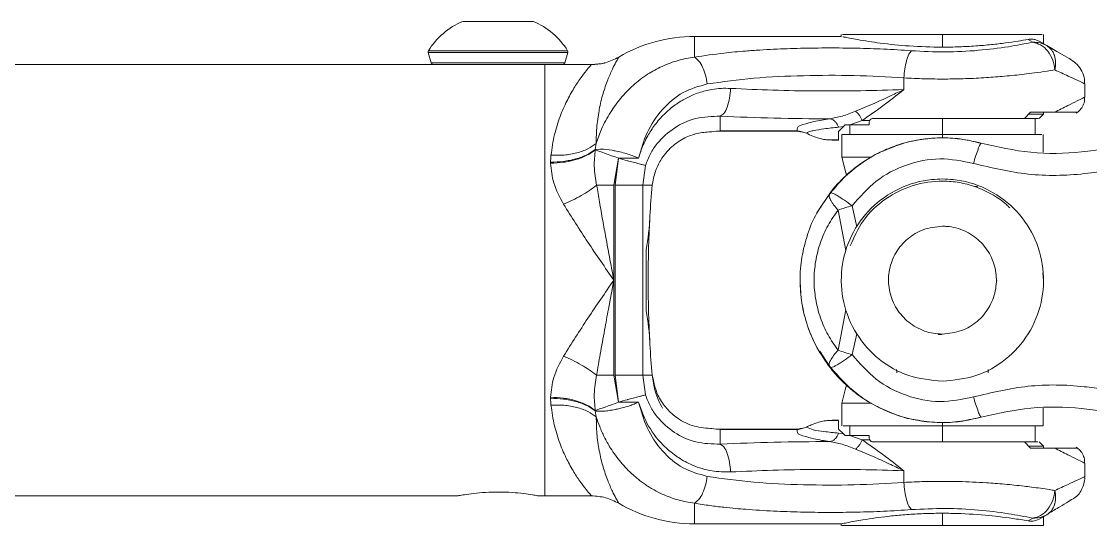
# Model space of a CAD drawing. Header units: feet. Extents: x -21 to 5170, y -254 to 1413.
# Drawn here: x 1841.068 to 1845.85, y 48.841 to 51.097 of the extents above; entities that cross this region are included whole.
import ezdxf

# ---------------------------------------------------------------- set-up
doc = ezdxf.new("R2010")
doc.units = ezdxf.units.FT
doc.header["$MEASUREMENT"] = 0
doc.layers.add('ATI CENTER SUPPORT', color=7, linetype='Continuous')

msp = doc.modelspace()

# ---------------------------------------------------------------- linework, layer by layer
at = {"layer": 'ATI CENTER SUPPORT', "color": 8, "linetype": 'Continuous', "lineweight": 15}
for p, q in [((1843.35692, 51.09696), (1843.04238, 51.09696)), ((1844.73507, 51.02925), (1844.73507, 51.0376)), ((1845.18752, 50.98175), (1845.18752, 51.0376)), ((1845.63996, 51.0376), (1845.63996, 50.99729)), ((1844.07794, 51.02942), (1844.73507, 51.02942)), ((1844.07794, 50.93717), (1844.07794, 51.02942)), ((1845.5914, 51.00374), (1845.5711, 51.01618)), ((1845.65411, 50.98842), (1845.61969, 51.0083)), ((1842.90114, 50.9109), (1842.88728, 50.95777)), ((1842.88728, 50.95777), (1843.51201, 50.95777)), ((1843.51096, 50.96559), (1842.88833, 50.96559)), ((1843.51201, 50.95777), (1843.49815, 50.9109)), ((1840.84541, 50.90399), (1843.4889, 50.90399)), ((1843.49815, 50.9109), (1842.90114, 50.9109)), ((1843.40857, 48.97429), (1843.40857, 50.90399)), ((1843.61773, 50.90399), (1843.4889, 50.90399)), ((1845.01472, 50.79169), (1845.01472, 50.84389)), ((1845.82432, 50.81774), (1845.82432, 50.758)), ((1844.19372, 50.60676), (1844.19372, 50.67271)), ((1844.77295, 50.63383), (1844.82826, 50.65352)), ((1844.82826, 50.65352), (1844.86214, 50.65352)), ((1844.87877, 50.66302), (1845.55426, 50.66302)), ((1845.18752, 50.5755), (1845.18752, 50.66305)), ((1845.58176, 50.69051), (1845.55426, 50.66302)), ((1845.58176, 50.69051), (1845.68897, 50.69051)), ((1845.6024, 50.66304), (1845.6024, 50.59087)), ((1845.63996, 50.69051), (1845.63996, 50.68234)), ((1844.14995, 50.60279), (1844.19372, 50.60676)), ((1844.19372, 50.60676), (1844.53751, 50.60676)), ((1844.54062, 50.60583), (1844.19372, 50.60583)), ((1844.56062, 50.60146), (1844.53844, 50.60583)), ((1844.57887, 50.59658), (1844.55935, 50.60272)), ((1844.723, 50.62357), (1844.7449, 50.62675)), ((1844.7449, 50.62675), (1844.72304, 50.60488)), ((1844.72304, 50.60488), (1844.72304, 50.5668)), ((1844.7449, 50.62674), (1844.75199, 50.63383)), ((1844.75199, 50.63383), (1844.85947, 50.63383)), ((1844.77263, 50.59087), (1844.77263, 50.63383)), ((1844.85947, 50.64372), (1844.85947, 50.63383)), ((1844.72304, 50.5668), (1844.67685, 50.5668)), ((1844.73741, 50.4892), (1844.73741, 50.59087)), ((1845.63762, 50.59087), (1845.63762, 50.51174)), ((1843.63907, 50.55113), (1843.63477, 50.52402)), ((1843.63477, 50.52197), (1843.63477, 50.52402)), ((1843.43473, 50.46736), (1843.43473, 50.46257)), ((1843.73878, 50.48482), (1843.7178, 50.36367)), ((1843.72307, 50.36367), (1843.739, 50.48509)), ((1843.85912, 50.45237), (1843.84756, 50.36367)), ((1843.7178, 50.36367), (1843.64081, 50.36367)), ((1843.7178, 49.5146), (1843.7178, 50.36367)), ((1843.88985, 50.36367), (1843.72307, 50.36367)), ((1843.72307, 49.5146), (1843.72307, 50.36367)), ((1843.84756, 50.36367), (1843.84756, 49.5146)), ((1844.62625, 50.23996), (1844.68606, 50.33164)), ((1844.64242, 50.26527), (1844.68492, 50.32826)), ((1844.68606, 50.33164), (1844.68145, 50.32313)), ((1844.68306, 50.3237), (1844.68457, 50.32973)), ((1845.3315, 50.35776), (1845.34382, 50.35776)), ((1844.78364, 50.27203), (1844.80393, 50.17848)), ((1844.72092, 50.25279), (1844.75534, 50.07198)), ((1843.86176, 49.80313), (1843.86176, 50.07515)), ((1845.42988, 49.93267), (1845.43122, 49.93938)), ((1845.43122, 49.93938), (1845.42988, 49.93267)), ((1845.63586, 49.97174), (1845.63965, 49.93914)), ((1845.41516, 49.85866), (1845.41686, 49.8672)), ((1844.75534, 49.8063), (1844.72092, 49.62548)), ((1844.80393, 49.69979), (1844.78364, 49.60625)), ((1845.16812, 49.696), (1845.18389, 49.6964)), ((1844.68492, 49.55001), (1844.63854, 49.62145)), ((1844.67967, 49.55809), (1844.68606, 49.54663)), ((1844.68457, 49.54855), (1844.68301, 49.55456)), ((1843.64081, 49.5146), (1843.7178, 49.5146)), ((1843.7178, 49.5146), (1843.73878, 49.39345)), ((1843.72307, 49.5146), (1843.88985, 49.5146)), ((1843.739, 49.39318), (1843.72307, 49.5146)), ((1843.84756, 49.5146), (1843.85912, 49.4259)), ((1844.98238, 49.53953), (1844.98322, 49.52483)), ((1845.39181, 49.52483), (1845.39265, 49.53947)), ((1844.79145, 49.4405), (1844.76395, 49.46363)), ((1843.43473, 49.4157), (1843.43473, 49.41091)), ((1844.73741, 49.28789), (1844.73741, 49.38957)), ((1845.63762, 49.3665), (1845.63762, 49.28789)), ((1843.63477, 49.35425), (1843.63477, 49.3563)), ((1843.63477, 49.35425), (1843.63907, 49.32714)), ((1844.67684, 49.31147), (1844.72304, 49.31147)), ((1844.72304, 49.31147), (1844.72304, 49.27339)), ((1845.36032, 49.32623), (1845.36032, 49.32623)), ((1844.19372, 49.27151), (1844.14994, 49.27549)), ((1844.15139, 49.27545), (1844.15362, 49.27539)), ((1844.19372, 49.27244), (1844.54062, 49.27244)), ((1844.19372, 49.20556), (1844.19372, 49.27151)), ((1844.53751, 49.27151), (1844.19372, 49.27151)), ((1844.53857, 49.27245), (1844.56063, 49.27682)), ((1844.55936, 49.27555), (1844.57887, 49.28169)), ((1844.72304, 49.27339), (1844.7449, 49.25152)), ((1844.77263, 49.24444), (1844.77263, 49.28789)), ((1845.18752, 49.30311), (1845.18752, 49.30445)), ((1845.18752, 49.21572), (1845.18752, 49.30252)), ((1845.6024, 49.28789), (1845.6024, 49.21572)), ((1844.7449, 49.25152), (1844.723, 49.2547)), ((1844.7449, 49.25153), (1844.75199, 49.24444)), ((1844.75199, 49.24444), (1844.85947, 49.24444)), ((1844.82826, 49.22475), (1844.77295, 49.24444)), ((1844.86214, 49.22475), (1844.82826, 49.22475)), ((1844.85947, 49.24444), (1844.85947, 49.23455)), ((1845.55426, 49.21526), (1844.87877, 49.21526)), ((1845.58176, 49.18776), (1845.55426, 49.21526)), ((1845.58176, 49.18776), (1845.79161, 49.18776)), ((1845.63996, 49.19642), (1845.63996, 49.18776)), ((1845.82432, 49.12027), (1845.82432, 49.06053)), ((1845.01472, 49.08658), (1845.01472, 49.03438)), ((1843.01874, 48.97429), (1840.84541, 48.97429)), ((1843.61773, 48.97429), (1843.37821, 48.97429)), ((1844.07794, 48.84885), (1844.07794, 48.9411)), ((1845.18752, 48.84116), (1845.18752, 48.89653)), ((1845.61969, 48.86998), (1845.65411, 48.88985)), ((1845.63996, 48.88098), (1845.63996, 48.84116)), ((1844.73507, 48.84885), (1844.07794, 48.84885)), ((1844.73507, 48.84116), (1844.73507, 48.84885)), ((1845.5711, 48.86209), (1845.5914, 48.87453))]:
    msp.add_line(p, q, dxfattribs=at)
at = {"layer": 'ATI CENTER SUPPORT', "color": 8, "linetype": 'Continuous', "lineweight": 15, "flags": 128}
for points in [[(1845.18752, 51.0376), (1845.03776, 51.0376), (1844.90489, 51.0376), (1844.80388, 51.0376), (1844.74612, 51.0376), (1844.74086, 51.0376)], [(1845.18752, 51.0376), (1845.33728, 51.0376), (1845.47015, 51.0376), (1845.57116, 51.0376), (1845.62892, 51.0376), (1845.63417, 51.0376)], [(1845.65411, 50.98842), (1845.69927, 50.96235), (1845.73325, 50.94273), (1845.75441, 50.93051), (1845.76161, 50.92636)], [(1844.87454, 50.66305), (1844.91319, 50.66305), (1845.03959, 50.66305), (1845.11128, 50.66305), (1845.18752, 50.66305)], [(1844.87454, 50.66304), (1844.89576, 50.66305), (1845.00984, 50.66305), (1845.14397, 50.66305), (1845.18752, 50.66305)], [(1845.55429, 50.66304), (1845.57476, 50.66304), (1845.61717, 50.66304), (1845.61113, 50.66304), (1845.6024, 50.66304)], [(1845.55429, 50.66304), (1845.59229, 50.66304), (1845.59709, 50.66304)], [(1845.57359, 50.68234), (1845.60028, 50.68234), (1845.63834, 50.68234), (1845.63513, 50.68234)], [(1845.63996, 50.68234), (1845.63031, 50.67269), (1845.62066, 50.66304)], [(1845.18752, 50.59087), (1845.33651, 50.59087), (1845.46871, 50.59087), (1845.56919, 50.59087), (1845.62664, 50.59087), (1845.63186, 50.59087)], [(1843.63477, 50.52402), (1843.65461, 50.52548), (1843.67236, 50.52486), (1843.69695, 50.52227), (1843.70993, 50.52028), (1843.71648, 50.51913), (1843.71975, 50.51853), (1843.72139, 50.51822), (1843.72221, 50.51806), (1843.7228, 50.51792), (1843.72295, 50.5179), (1843.72299, 50.5179), (1843.723, 50.51791)], [(1843.63477, 50.52197), (1843.64322, 50.51895), (1843.65341, 50.51532), (1843.66514, 50.51113), (1843.6782, 50.50646), (1843.69236, 50.5014), (1843.70736, 50.49604), (1843.72293, 50.49048), (1843.73878, 50.48482)], [(1844.75874, 50.40962), (1844.75311, 50.43063), (1844.73741, 50.4892)], [(1844.73741, 50.4892), (1844.754, 50.4892), (1844.80252, 50.4892), (1844.86789, 50.4892)], [(1844.73741, 49.38957), (1844.75311, 49.44813), (1844.75868, 49.46894)], [(1843.73878, 49.39345), (1843.72293, 49.38779), (1843.70736, 49.38223), (1843.69236, 49.37687), (1843.6782, 49.37181), (1843.66514, 49.36715), (1843.65341, 49.36296), (1843.64322, 49.35932), (1843.63477, 49.3563)], [(1844.86975, 49.38957), (1844.80252, 49.38957), (1844.754, 49.38957), (1844.73741, 49.38957)], [(1845.18752, 49.28789), (1845.03853, 49.28789), (1844.90632, 49.28789), (1844.80585, 49.28789), (1844.7484, 49.28789), (1844.74317, 49.28789)], [(1845.18752, 49.28789), (1845.05017, 49.28789), (1844.92831, 49.28789), (1844.83569, 49.28789), (1844.78275, 49.28789), (1844.77794, 49.28789)], [(1845.26375, 49.21572), (1845.12587, 49.21572), (1845.00638, 49.21572), (1844.88635, 49.21572), (1844.87627, 49.21572)], [(1845.6149, 49.21572), (1845.61113, 49.21572), (1845.55735, 49.21572), (1845.46185, 49.21572), (1845.33544, 49.21572), (1845.26375, 49.21572)], [(1845.62066, 49.21572), (1845.63031, 49.20607), (1845.63996, 49.19642)], [(1845.63513, 49.19642), (1845.62559, 49.19642), (1845.57309, 49.19642)], [(1845.18752, 48.84116), (1845.16706, 48.84116), (1845.08865, 48.84116), (1845.0214, 48.84116), (1844.97287, 48.84116), (1844.95762, 48.84116)]]:
    msp.add_lwpolyline(points, dxfattribs=at)
at = {"layer": 'ATI CENTER SUPPORT', "color": 8, "linetype": 'Continuous', "lineweight": 15}
for centre, radius, start, end in [((1843.1701, 50.79119), 0.33137, 112.67067, 148.24515), ((1843.22916, 50.79114), 0.33143, 31.7581, 67.32609), ((1844.07794, 50.36366), 0.66575, 90.00041, 120.50254), ((1842.89655, 50.9605), 0.00966, 148.2622, 196.42143), ((1843.50277, 50.96051), 0.00964, 343.48177, 31.76936), ((1842.91039, 50.91363), 0.00965, 196.46921, 269.99037), ((1843.4889, 50.91363), 0.00965, 270.00963, 343.53079), ((1844.19373, 50.3636), 0.24223, 90.00085, 98.8622), ((1847.11325, 50.04045), 3.23957, 174.27387, 176.71748), ((1842.80041, 50.27283), 1.07961, 349.44906, 357.51078), ((1848.94204, 49.93914), 5.07117, 176.78493, 183.21507), ((1842.80041, 49.60544), 1.0796, 2.48922, 10.55097), ((1847.11327, 49.83783), 3.23959, 183.2825, 185.72611), ((1844.19372, 49.5146), 0.24216, 261.10947, 270.05826), ((1844.07794, 49.51461), 0.66575, 239.49935, 269.99979)]:
    msp.add_arc(centre, radius, start, end, dxfattribs=at)
for points, knots in [([(1845.5711, 51.01618), (1845.55608, 51.0136), (1845.5224, 51.00781), (1845.46776, 50.99997), (1845.4045, 50.99252), (1845.33571, 50.98658), (1845.26205, 50.98268), (1845.16301, 50.98093), (1845.04451, 50.98512), (1844.91803, 50.99782), (1844.82904, 51.01148), (1844.77537, 51.02139), (1844.75386, 51.02562), (1844.74414, 51.02762), (1844.74251, 51.02795)], [0, 0, 0, 0, 0.0548526, 0.1229589, 0.1985978, 0.2840214, 0.3713732, 0.4639678, 0.640411, 0.7976458, 0.9211179, 0.9642748, 0.994017, 1, 1, 1, 1]), ([(1845.04875, 50.96564), (1845.09895, 50.96306), (1845.19898, 50.95794), (1845.34426, 50.96549), (1845.47514, 50.98091), (1845.55543, 50.99668), (1845.5914, 51.00374)], [0, 0, 0, 0, 0.2761354, 0.550339, 0.7985225, 1, 1, 1, 1]), ([(1845.61969, 51.0083), (1845.61495, 51.01061), (1845.60546, 51.01524), (1845.58871, 51.01813), (1845.57728, 51.01687), (1845.5711, 51.01618)], [0, 0, 0, 0, 0.3148621, 0.6291657, 1, 1, 1, 1]), ([(1845.69046, 50.8798), (1845.68815, 50.89454), (1845.68343, 50.92464), (1845.66088, 50.96393), (1845.62945, 50.99397), (1845.6034, 51.00066), (1845.5914, 51.00374)], [0, 0, 0, 0, 0.2608888, 0.5326728, 0.7847192, 1, 1, 1, 1]), ([(1845.5914, 51.00374), (1845.60243, 51.00342), (1845.62443, 51.00276), (1845.64424, 50.99319), (1845.65411, 50.98842)], [0, 0, 0, 0, 0.5016564, 1, 1, 1, 1]), ([(1845.65411, 50.98842), (1845.66138, 50.98309), (1845.67259, 50.97486), (1845.68134, 50.96094), (1845.68508, 50.95319), (1845.68674, 50.94908), (1845.68752, 50.94697), (1845.68789, 50.94591), (1845.68808, 50.94537), (1845.68817, 50.9451), (1845.68821, 50.94496), (1845.68825, 50.94489), (1845.68825, 50.94485), (1845.68825, 50.94484), (1845.68826, 50.94483)], [0, 0, 0, 0, 0.473633, 0.7299921, 0.8633344, 0.9312727, 0.965544, 0.9827479, 0.9913728, 0.9956813, 0.9978509, 0.9993163, 0.9997451, 1, 1, 1, 1]), ([(1843.74013, 50.93735), (1843.72053, 50.92756), (1843.68193, 50.90829), (1843.63891, 50.9054), (1843.61773, 50.90399)], [0, 0, 0, 0, 0.50786415, 1, 1, 1, 1]), ([(1843.63907, 50.55113), (1843.63909, 50.56089), (1843.63913, 50.58034), (1843.64076, 50.61326), (1843.64409, 50.64951), (1843.64857, 50.68041), (1843.65599, 50.72193), (1843.66787, 50.77141), (1843.68824, 50.83189), (1843.70848, 50.87859), (1843.72464, 50.91035), (1843.73462, 50.92801), (1843.73905, 50.93552), (1843.74013, 50.93735)], [0, 0, 0, 0, 0.0724689, 0.1443743, 0.2446658, 0.3426391, 0.3761157, 0.5577768, 0.7198114, 0.8493606, 0.9353, 0.9842305, 1, 1, 1, 1]), ([(1843.63907, 50.55113), (1843.6466, 50.57266), (1843.66346, 50.62088), (1843.70012, 50.68921), (1843.74743, 50.75486), (1843.80305, 50.81249), (1843.86547, 50.86037), (1843.93373, 50.8977), (1844.00413, 50.92435), (1844.05367, 50.93296), (1844.07794, 50.93717)], [0, 0, 0, 0, 0.11077333, 0.24811088, 0.3752172, 0.50318201, 0.63615884, 0.75597721, 0.88046911, 1, 1, 1, 1]), ([(1844.07794, 50.93717), (1844.12181, 50.9436), (1844.19793, 50.95474), (1844.29563, 50.96351), (1844.36994, 50.9688), (1844.43208, 50.97223), (1844.49297, 50.97478), (1844.57525, 50.97724), (1844.6788, 50.97854), (1844.80268, 50.97731), (1844.92586, 50.97359), (1845.00735, 50.96831), (1845.04875, 50.96564)], [0, 0, 0, 0, 0.1366654, 0.2371398, 0.3023047, 0.3663392, 0.4290226, 0.4901704, 0.6201185, 0.7482612, 0.8720844, 1, 1, 1, 1]), ([(1844.13536, 50.81707), (1844.13324, 50.8301), (1844.12901, 50.85606), (1844.11591, 50.89108), (1844.10008, 50.92024), (1844.08454, 50.93212), (1844.07794, 50.93717)], [0, 0, 0, 0, 0.288569, 0.5749032, 0.8192573, 1, 1, 1, 1]), ([(1845.04875, 50.96564), (1845.04475, 50.96057), (1845.03439, 50.94749), (1845.02595, 50.91875), (1845.01815, 50.88336), (1845.01588, 50.85723), (1845.01472, 50.84389)], [0, 0, 0, 0, 0.14995061, 0.38765995, 0.68758676, 1, 1, 1, 1]), ([(1845.68826, 50.94483), (1845.69073, 50.93449), (1845.69588, 50.91299), (1845.69231, 50.89114), (1845.69046, 50.8798)], [0, 0, 0, 0, 0.4806405, 1, 1, 1, 1]), ([(1843.43651, 50.49795), (1843.44096, 50.52892), (1843.44942, 50.58789), (1843.47509, 50.66891), (1843.50499, 50.73817), (1843.53665, 50.79541), (1843.56653, 50.84048), (1843.59135, 50.87306), (1843.60787, 50.89283), (1843.61572, 50.90171), (1843.61773, 50.90399)], [0, 0, 0, 0, 0.2074684, 0.3950883, 0.5623922, 0.707923, 0.8289197, 0.9212576, 0.9798376, 1, 1, 1, 1]), ([(1843.61773, 50.90399), (1843.63692, 50.90414), (1843.65731, 50.9043), (1843.67603, 50.91141), (1843.67714, 50.91183)], [0, 0, 0, 0, 0.9409931, 1, 1, 1, 1]), ([(1845.76161, 50.92636), (1845.77151, 50.9195), (1845.79175, 50.90548), (1845.81252, 50.87428), (1845.82372, 50.84381), (1845.82323, 50.8245), (1845.82306, 50.81772)], [0, 0, 0, 0, 0.2737733, 0.5595905, 0.8452585, 1, 1, 1, 1]), ([(1844.13536, 50.81707), (1844.20471, 50.82666), (1844.34747, 50.84641), (1844.56707, 50.85539), (1844.79099, 50.85698), (1844.94056, 50.84823), (1845.01472, 50.84389)], [0, 0, 0, 0, 0.2381697, 0.490197, 0.7472647, 1, 1, 1, 1]), ([(1845.01472, 50.84389), (1845.04569, 50.84243), (1845.10734, 50.83951), (1845.1996, 50.83862), (1845.29173, 50.84036), (1845.38038, 50.84465), (1845.46754, 50.85143), (1845.53907, 50.8588), (1845.60225, 50.86673), (1845.64815, 50.87313), (1845.67873, 50.87795), (1845.69046, 50.8798)], [0, 0, 0, 0, 0.13719478, 0.27307423, 0.40816155, 0.54487534, 0.66570313, 0.79497472, 0.86301793, 0.94745479, 1, 1, 1, 1]), ([(1845.82432, 50.81774), (1845.82155, 50.81902), (1845.81034, 50.8242), (1845.7854, 50.83579), (1845.74355, 50.85518), (1845.71013, 50.87068), (1845.69046, 50.8798)], [0, 0, 0, 0, 0.06212747, 0.25101486, 0.55919408, 1, 1, 1, 1]), ([(1843.82803, 50.48451), (1843.83911, 50.52346), (1843.86149, 50.60222), (1843.92986, 50.70474), (1844.02233, 50.78521), (1844.09839, 50.80665), (1844.13536, 50.81707)], [0, 0, 0, 0, 0.25232951, 0.51018012, 0.76194868, 1, 1, 1, 1]), ([(1843.82803, 50.48451), (1843.83111, 50.49461), (1843.83725, 50.51478), (1843.84972, 50.54611), (1843.86826, 50.58451), (1843.89682, 50.62998), (1843.93392, 50.67396), (1843.97646, 50.71262), (1844.02025, 50.74297), (1844.06246, 50.76449), (1844.09769, 50.77795), (1844.12705, 50.78658), (1844.16044, 50.79355), (1844.19832, 50.79817), (1844.22631, 50.79753), (1844.24023, 50.79721)], [0, 0, 0, 0, 0.0566662, 0.1131825, 0.1808773, 0.285419, 0.4006003, 0.4886264, 0.5934316, 0.6856897, 0.7422921, 0.7957348, 0.849838, 0.9253121, 1, 1, 1, 1]), ([(1844.19372, 50.67271), (1844.1995, 50.67652), (1844.21441, 50.68636), (1844.22673, 50.71687), (1844.23698, 50.75429), (1844.23913, 50.7827), (1844.24023, 50.79721)], [0, 0, 0, 0, 0.1481931, 0.3824167, 0.6847078, 1, 1, 1, 1]), ([(1844.24023, 50.79721), (1844.30302, 50.79428), (1844.4309, 50.78832), (1844.62462, 50.78518), (1844.82003, 50.78559), (1844.95022, 50.78967), (1845.01472, 50.79169)], [0, 0, 0, 0, 0.2433918, 0.4956748, 0.7501325, 1, 1, 1, 1]), ([(1844.79869, 50.69542), (1844.82753, 50.70712), (1844.88149, 50.72901), (1844.95297, 50.76237), (1844.99609, 50.78284), (1845.01472, 50.79169)], [0, 0, 0, 0, 0.3946709, 0.7383919, 1, 1, 1, 1]), ([(1845.01472, 50.79169), (1844.98363, 50.76691), (1844.9231, 50.71866), (1844.85929, 50.67484), (1844.82826, 50.65352)], [0, 0, 0, 0, 0.5135961, 1, 1, 1, 1]), ([(1845.68897, 50.69051), (1845.70891, 50.70046), (1845.74274, 50.71733), (1845.78507, 50.73842), (1845.81024, 50.75098), (1845.82152, 50.75661), (1845.82432, 50.758)], [0, 0, 0, 0, 0.4419105, 0.7499038, 0.9380745, 1, 1, 1, 1]), ([(1845.82351, 50.75801), (1845.82364, 50.75367), (1845.82401, 50.7411), (1845.81711, 50.72113), (1845.80428, 50.70029), (1845.79162, 50.69043), (1845.78543, 50.6856)], [0, 0, 0, 0, 0.1518164, 0.4400387, 0.7263626, 1, 1, 1, 1]), ([(1844.19372, 50.67271), (1844.15692, 50.67173), (1844.0849, 50.6698), (1843.9859, 50.62435), (1843.91971, 50.56482), (1843.87912, 50.50484), (1843.86589, 50.47012), (1843.85912, 50.45238)], [0, 0, 0, 0, 0.254677, 0.4984567, 0.7414499, 0.8678516, 1, 1, 1, 1]), ([(1844.68303, 50.66106), (1844.60045, 50.66154), (1844.43728, 50.6625), (1844.27425, 50.66934), (1844.19372, 50.67271)], [0, 0, 0, 0, 0.5060796, 1, 1, 1, 1]), ([(1844.53751, 50.60676), (1844.53722, 50.6118), (1844.53632, 50.62723), (1844.5735, 50.6378), (1844.61786, 50.65152), (1844.65906, 50.65755), (1844.68303, 50.66106)], [0, 0, 0, 0, 0.0848811, 0.2597829, 0.5692969, 1, 1, 1, 1]), ([(1844.68303, 50.66106), (1844.70161, 50.66456), (1844.74132, 50.67203), (1844.77876, 50.6873), (1844.79869, 50.69542)], [0, 0, 0, 0, 0.467743, 1, 1, 1, 1]), ([(1844.723, 50.62357), (1844.72102, 50.62839), (1844.71709, 50.63796), (1844.70748, 50.64969), (1844.69597, 50.65827), (1844.68717, 50.66017), (1844.68303, 50.66106)], [0, 0, 0, 0, 0.2704629, 0.5360301, 0.7812601, 1, 1, 1, 1]), ([(1844.79869, 50.69542), (1844.8016, 50.69282), (1844.80776, 50.68731), (1844.81571, 50.67719), (1844.82289, 50.66588), (1844.82649, 50.65761), (1844.82827, 50.65352)], [0, 0, 0, 0, 0.22578273, 0.47813732, 0.74214957, 1, 1, 1, 1]), ([(1844.86214, 50.65352), (1844.86122, 50.6516), (1844.85972, 50.64848), (1844.85954, 50.64504), (1844.85947, 50.64372)], [0, 0, 0, 0, 0.6147224, 1, 1, 1, 1]), ([(1844.87877, 50.66302), (1844.87593, 50.66265), (1844.87055, 50.66195), (1844.865, 50.65774), (1844.86286, 50.65458), (1844.86214, 50.65352)], [0, 0, 0, 0, 0.42434759, 0.80696813, 1, 1, 1, 1]), ([(1845.79161, 50.69051), (1845.7918, 50.69051), (1845.79529, 50.69051), (1845.76686, 50.69051), (1845.74878, 50.69051), (1845.71315, 50.69051), (1845.68897, 50.69051)], [0, 0, 0, 0, 0.0053254, 0.0951155, 0.3859618, 1, 1, 1, 1]), ([(1844.14995, 50.60279), (1844.12995, 50.6012), (1844.09037, 50.59806), (1844.03068, 50.57595), (1843.97284, 50.53713), (1843.929, 50.48382), (1843.90009, 50.42398), (1843.89339, 50.38455), (1843.88985, 50.36367)], [0, 0, 0, 0, 0.1552996, 0.3072913, 0.4889365, 0.6906041, 0.8362047, 1, 1, 1, 1]), ([(1844.14995, 50.60279), (1844.15095, 50.60282), (1844.15235, 50.60286), (1844.15709, 50.60297), (1844.15638, 50.60296), (1844.15633, 50.60296)], [0, 0, 0, 0, 0.7046958, 0.9782773, 1, 1, 1, 1]), ([(1844.53751, 50.60676), (1844.54118, 50.6066), (1844.54856, 50.60627), (1844.55578, 50.60416), (1844.55929, 50.60275), (1844.55935, 50.60272)], [0, 0, 0, 0, 0.49176098, 0.9914726, 1, 1, 1, 1]), ([(1844.55935, 50.60272), (1844.55777, 50.60286), (1844.55599, 50.60301), (1844.55705, 50.60292), (1844.55717, 50.60291)], [0, 0, 0, 0, 0.883823, 1, 1, 1, 1]), ([(1844.57886, 50.59659), (1844.58231, 50.59864), (1844.59173, 50.60424), (1844.61858, 50.61007), (1844.66291, 50.61775), (1844.70105, 50.62144), (1844.723, 50.62357)], [0, 0, 0, 0, 0.0811968, 0.2218335, 0.5520513, 1, 1, 1, 1]), ([(1845.36032, 50.55205), (1845.43413, 50.53547), (1845.58189, 50.50229), (1845.80991, 50.50681), (1846.01062, 50.54384), (1846.12836, 50.59155), (1846.1758, 50.6122)], [0, 0, 0, 0, 0.2503621, 0.50115165, 0.7514407, 0.9228652, 0.9228652, 0.9228652, 0.9228652]), ([(1844.57886, 50.59659), (1844.58111, 50.59546), (1844.59304, 50.58947), (1844.61367, 50.5807), (1844.63907, 50.57274), (1844.65966, 50.56823), (1844.67161, 50.56724), (1844.67685, 50.5668)], [0, 0, 0, 0, 0.0732002, 0.3883605, 0.6511741, 0.8472414, 1, 1, 1, 1]), ([(1844.67685, 50.5668), (1844.68857, 50.56627), (1844.70397, 50.56557), (1844.71937, 50.56488), (1844.72304, 50.56472)], [0, 0, 0, 0, 0.7616712, 1, 1, 1, 1]), ([(1844.68458, 50.32974), (1844.69143, 50.33828), (1844.71133, 50.3631), (1844.74184, 50.39487), (1844.77426, 50.42403), (1844.79901, 50.44398), (1844.83326, 50.46907), (1844.87825, 50.4971), (1844.93505, 50.5248), (1845.00256, 50.55012), (1845.08223, 50.56955), (1845.1753, 50.5779), (1845.26872, 50.57367), (1845.32953, 50.55932), (1845.36032, 50.55205)], [0, 0, 0, 0, 0.0435317, 0.1265007, 0.1747847, 0.2169077, 0.2528554, 0.3436113, 0.4272666, 0.5037638, 0.630066, 0.7519837, 0.8744176, 1, 1, 1, 1]), ([(1844.74317, 50.59087), (1844.7422, 50.59087), (1844.72615, 50.59087), (1844.82407, 50.59087), (1844.87002, 50.59087), (1845.00679, 50.59087), (1845.10715, 50.59087), (1845.17169, 50.59087), (1845.18752, 50.59087)], [0, 0, 0, 0, 0.0060706, 0.1004711, 0.2962489, 0.5713869, 0.8948778, 1, 1, 1, 1]), ([(1844.93263, 50.52107), (1844.95748, 50.53136), (1845.01112, 50.55359), (1845.09804, 50.57139), (1845.18848, 50.57765), (1845.27626, 50.57184), (1845.33205, 50.55836), (1845.35943, 50.55174)], [0, 0, 0, 0, 0.1845698, 0.3984263, 0.6060072, 0.8066891, 1, 1, 1, 1]), ([(1843.43473, 50.46736), (1843.45397, 50.46791), (1843.4922, 50.46901), (1843.54677, 50.48036), (1843.59565, 50.49731), (1843.62242, 50.51559), (1843.63477, 50.52402)], [0, 0, 0, 0, 0.27253167, 0.54165932, 0.78856702, 1, 1, 1, 1]), ([(1843.63477, 50.52197), (1843.62242, 50.51342), (1843.59566, 50.49487), (1843.54681, 50.47728), (1843.49225, 50.46514), (1843.45398, 50.46343), (1843.43473, 50.46257)], [0, 0, 0, 0, 0.2117831, 0.4589788, 0.7280398, 1, 1, 1, 1]), ([(1843.43651, 50.49795), (1843.45611, 50.49765), (1843.49495, 50.49706), (1843.55055, 50.50702), (1843.60018, 50.52352), (1843.62681, 50.54242), (1843.63907, 50.55113)], [0, 0, 0, 0, 0.2743567, 0.5439125, 0.7898923, 1, 1, 1, 1]), ([(1843.64081, 50.36367), (1843.63578, 50.39203), (1843.62647, 50.44458), (1843.63215, 50.49758), (1843.63477, 50.52197)], [0, 0, 0, 0, 0.5398022, 1, 1, 1, 1]), ([(1843.723, 50.51791), (1843.73268, 50.51586), (1843.75192, 50.51178), (1843.77962, 50.50382), (1843.80517, 50.49519), (1843.82083, 50.48812), (1843.82815, 50.48482)], [0, 0, 0, 0, 0.2685213, 0.5338889, 0.7820089, 1, 1, 1, 1]), ([(1844.68487, 50.32712), (1844.70711, 50.35367), (1844.751, 50.40607), (1844.83124, 50.46778), (1844.89232, 50.50617), (1844.92785, 50.5193), (1844.93263, 50.52107)], [0, 0, 0, 0, 0.3257361, 0.6427685, 0.951879, 1, 1, 1, 1]), ([(1845.36032, 50.55205), (1845.35875, 50.55016), (1845.35269, 50.54284), (1845.34682, 50.52312), (1845.33638, 50.49528), (1845.3298, 50.47327), (1845.32628, 50.4615)], [0, 0, 0, 0, 0.0754775, 0.291784, 0.6214403, 1, 1, 1, 1]), ([(1843.43651, 50.49795), (1843.43605, 50.49288), (1843.43512, 50.4827), (1843.43486, 50.47249), (1843.43473, 50.46736)], [0, 0, 0, 0, 0.4985896, 1, 1, 1, 1]), ([(1843.49276, 50.27876), (1843.47587, 50.30996), (1843.44464, 50.36761), (1843.43785, 50.43269), (1843.43473, 50.46257)], [0, 0, 0, 0, 0.5409691, 1, 1, 1, 1]), ([(1843.82803, 50.48451), (1843.81444, 50.48465), (1843.78466, 50.48495), (1843.75488, 50.48482), (1843.73869, 50.48475)], [0, 0, 0, 0, 0.4564928, 1, 1, 1, 1]), ([(1843.73869, 50.48475), (1843.75195, 50.48098), (1843.76567, 50.47708), (1843.78301, 50.47255), (1843.79594, 50.46912), (1843.81092, 50.46516), (1843.82633, 50.46107), (1843.83721, 50.45819), (1843.84863, 50.45516), (1843.85608, 50.45319), (1843.85912, 50.45238)], [0, 0, 0, 0, 0.3315718, 0.3430207, 0.4312031, 0.6534231, 0.7156293, 0.8146898, 0.9242315, 1, 1, 1, 1]), ([(1845.32628, 50.4615), (1845.27618, 50.47167), (1845.17598, 50.492), (1845.02356, 50.46078), (1844.88511, 50.38906), (1844.81757, 50.31116), (1844.78364, 50.27203)], [0, 0, 0, 0, 0.24880877, 0.49767902, 0.7476196, 1, 1, 1, 1]), ([(1845.32628, 50.4615), (1845.4074, 50.44215), (1845.57023, 50.40328), (1845.82293, 50.40841), (1846.02146, 50.44755), (1846.13029, 50.48979), (1846.16084, 50.50271)], [0, 0, 0, 0, 0.24906846, 0.5000012, 0.75105794, 0.85050416, 0.85050416, 0.85050416, 0.85050416]), ([(1843.49276, 50.27876), (1843.50618, 50.28473), (1843.5332, 50.29672), (1843.57187, 50.31755), (1843.60811, 50.33953), (1843.63023, 50.35586), (1843.64081, 50.36367)], [0, 0, 0, 0, 0.25752022, 0.51818985, 0.76949198, 1, 1, 1, 1]), ([(1843.7178, 49.93914), (1843.71111, 49.97455), (1843.69917, 50.03776), (1843.68256, 50.12699), (1843.66769, 50.20842), (1843.65375, 50.28668), (1843.64495, 50.33901), (1843.64081, 50.36367)], [0, 0, 0, 0, 0.2505758, 0.4473057, 0.6310284, 0.8261528, 1, 1, 1, 1]), ([(1845.18752, 49.48694), (1845.13665, 49.49194), (1845.0349, 49.50195), (1844.89948, 49.57994), (1844.79653, 49.69478), (1844.73766, 49.83818), (1844.72951, 49.99275), (1844.77299, 50.14133), (1844.86323, 50.26725), (1844.98992, 50.35574), (1845.10513, 50.38915), (1845.17165, 50.39131), (1845.18752, 50.39183)], [0, 0, 0, 0, 0.1073684, 0.2147376, 0.3221066, 0.4294672, 0.5368484, 0.6442295, 0.7515874, 0.8589584, 0.9663414, 1, 1, 1, 1]), ([(1844.77529, 50.0931), (1844.79208, 50.13148), (1844.82798, 50.21357), (1844.92932, 50.30737), (1845.05415, 50.36906), (1845.16932, 50.38592), (1845.26324, 50.37764), (1845.33695, 50.35873), (1845.40831, 50.3252), (1845.4599, 50.29203), (1845.48347, 50.26748), (1845.48834, 50.2624)], [0, 0, 0, 0, 0.1438634, 0.3076427, 0.4649418, 0.6205834, 0.7031695, 0.7904066, 0.8822979, 0.9756615, 1, 1, 1, 1]), ([(1845.18752, 49.48694), (1845.23839, 49.49194), (1845.34014, 49.50195), (1845.47556, 49.57993), (1845.5785, 49.69478), (1845.63737, 49.83818), (1845.64552, 49.99275), (1845.60205, 50.14133), (1845.5118, 50.26725), (1845.38512, 50.35574), (1845.26991, 50.38915), (1845.20339, 50.39131), (1845.18752, 50.39183)], [0, 0, 0, 0, 0.1073688, 0.2147385, 0.3221057, 0.4294667, 0.5368483, 0.6442289, 0.7515891, 0.8589578, 0.9663413, 1, 1, 1, 1]), ([(1844.68678, 50.29886), (1844.68375, 50.30488), (1844.67962, 50.3131), (1844.68233, 50.32146), (1844.68306, 50.3237)], [0, 0, 0, 0, 0.7324886, 1, 1, 1, 1]), ([(1844.68457, 50.32973), (1844.68778, 50.32969), (1844.6995, 50.32955), (1844.72045, 50.31485), (1844.75047, 50.29698), (1844.77218, 50.28065), (1844.78364, 50.27203)], [0, 0, 0, 0, 0.0819293, 0.2999731, 0.630612, 1, 1, 1, 1]), ([(1843.7178, 49.93914), (1843.67859, 49.99567), (1843.60118, 50.10729), (1843.52859, 50.2221), (1843.49276, 50.27876)], [0, 0, 0, 0, 0.5064535, 1, 1, 1, 1]), ([(1844.68458, 49.54854), (1844.66377, 49.57823), (1844.62303, 49.63638), (1844.58171, 49.73444), (1844.55628, 49.83551), (1844.54799, 49.93912), (1844.55615, 50.04285), (1844.5822, 50.14355), (1844.61209, 50.21986), (1844.63797, 50.25822), (1844.64445, 50.26783)], [0, 0, 0, 0, 0.1415901, 0.2772727, 0.4138187, 0.5481389, 0.6824616, 0.8190054, 0.9546888, 1, 1, 1, 1]), ([(1844.72092, 50.2528), (1844.71393, 50.26044), (1844.70377, 50.27154), (1844.69402, 50.28571), (1844.69004, 50.29249), (1844.68832, 50.29573), (1844.68752, 50.29731), (1844.68714, 50.29809), (1844.68696, 50.29847), (1844.68687, 50.29867), (1844.68682, 50.29877), (1844.6868, 50.29882), (1844.68678, 50.29885), (1844.68678, 50.29885), (1844.68678, 50.29886)], [0, 0, 0, 0, 0.5389955, 0.7830851, 0.8953075, 0.9486453, 0.9745811, 0.9873543, 0.9937005, 0.9968511, 0.9984084, 0.9994807, 0.9998141, 1, 1, 1, 1]), ([(1844.78364, 50.27203), (1844.77275, 50.26906), (1844.75164, 50.26332), (1844.73094, 50.25623), (1844.72092, 50.25279)], [0, 0, 0, 0, 0.5157768, 1, 1, 1, 1]), ([(1844.72092, 49.62548), (1844.70506, 49.648), (1844.67305, 49.69345), (1844.63958, 49.77094), (1844.61819, 49.85346), (1844.61104, 49.93914), (1844.61819, 50.02481), (1844.63958, 50.10734), (1844.67305, 50.18483), (1844.70506, 50.23028), (1844.72092, 50.2528)], [0, 0, 0, 0, 0.1222365, 0.2466797, 0.3728596, 0.4999998, 0.6271399, 0.7533199, 0.8777633, 1, 1, 1, 1]), ([(1845.18752, 49.69817), (1845.18069, 49.69835), (1845.14687, 49.69925), (1845.08672, 49.7153), (1845.01824, 49.76107), (1844.97707, 49.8162), (1844.95134, 49.87866), (1844.94178, 49.94677), (1844.95809, 50.02762), (1845.00019, 50.09869), (1845.05293, 50.1425), (1845.11569, 50.17331), (1845.15833, 50.17763), (1845.18752, 50.1806)], [0, 0, 0, 0, 0.0271456, 0.1344911, 0.241834, 0.3491768, 0.402271, 0.5096112, 0.6169522, 0.7242928, 0.8316322, 0.8847232, 1, 1, 1, 1]), ([(1845.18752, 50.1806), (1845.19435, 50.18042), (1845.22816, 50.17952), (1845.28832, 50.16348), (1845.35681, 50.11767), (1845.40628, 50.05152), (1845.43108, 49.97284), (1845.42881, 49.90411), (1845.40986, 49.83927), (1845.37484, 49.78004), (1845.3221, 49.73628), (1845.25934, 49.70546), (1845.21671, 49.70114), (1845.18752, 49.69817)], [0, 0, 0, 0, 0.0271458, 0.1344862, 0.2418348, 0.3491783, 0.4565215, 0.563864, 0.6169568, 0.7242968, 0.8316369, 0.8847284, 1, 1, 1, 1]), ([(1843.49276, 49.59951), (1843.52859, 49.65617), (1843.60118, 49.77098), (1843.67859, 49.8826), (1843.7178, 49.93914)], [0, 0, 0, 0, 0.4935462, 1, 1, 1, 1]), ([(1843.64081, 49.5146), (1843.6461, 49.5459), (1843.65746, 49.61322), (1843.67525, 49.7116), (1843.69564, 49.82181), (1843.70966, 49.89605), (1843.7178, 49.93914)], [0, 0, 0, 0, 0.22071323, 0.47466309, 0.69513953, 1, 1, 1, 1]), ([(1844.55072, 49.93914), (1844.55233, 49.90463), (1844.55557, 49.83509), (1844.58217, 49.73358), (1844.62367, 49.63497), (1844.66496, 49.57652), (1844.68606, 49.54663)], [0, 0, 0, 0, 0.2447303, 0.4931656, 0.7408915, 1, 1, 1, 1]), ([(1843.43473, 49.4157), (1843.43785, 49.44557), (1843.44464, 49.51065), (1843.47586, 49.56831), (1843.49276, 49.59951)], [0, 0, 0, 0, 0.4588699, 1, 1, 1, 1]), ([(1843.49276, 49.59951), (1843.5064, 49.59342), (1843.53369, 49.58124), (1843.58414, 49.55449), (1843.61859, 49.53024), (1843.64081, 49.5146)], [0, 0, 0, 0, 0.2619917, 0.5240982, 1, 1, 1, 1]), ([(1844.68301, 49.55456), (1844.68231, 49.55668), (1844.67956, 49.56501), (1844.68777, 49.58204), (1844.70064, 49.60346), (1844.71375, 49.61769), (1844.72092, 49.62548)], [0, 0, 0, 0, 0.0791186, 0.3101422, 0.6221462, 1, 1, 1, 1]), ([(1844.78364, 49.60625), (1844.77217, 49.59775), (1844.75525, 49.58521), (1844.73512, 49.57182), (1844.7255, 49.56575), (1844.72096, 49.56301), (1844.71878, 49.56171), (1844.71771, 49.56108), (1844.71719, 49.56077), (1844.71693, 49.56062), (1844.71679, 49.56054), (1844.71672, 49.5605), (1844.71668, 49.56048), (1844.71667, 49.56047), (1844.71667, 49.56047)], [0, 0, 0, 0, 0.5276274, 0.7781231, 0.8934891, 0.9479657, 0.9742664, 0.9872099, 0.9936116, 0.9968312, 0.9983913, 0.9994908, 0.9998131, 1, 1, 1, 1]), ([(1844.72092, 49.62548), (1844.73094, 49.62205), (1844.75164, 49.61496), (1844.77275, 49.60922), (1844.78364, 49.60625)], [0, 0, 0, 0, 0.48422307, 1, 1, 1, 1]), ([(1845.32628, 49.41677), (1845.27618, 49.40661), (1845.17598, 49.38628), (1845.02356, 49.4175), (1844.88511, 49.48922), (1844.81757, 49.56711), (1844.78364, 49.60625)], [0, 0, 0, 0, 0.24880887, 0.49767922, 0.74761977, 1, 1, 1, 1]), ([(1844.71667, 49.56047), (1844.71257, 49.5581), (1844.70539, 49.55396), (1844.69591, 49.54996), (1844.68904, 49.54695), (1844.6857, 49.54814), (1844.68457, 49.54855)], [0, 0, 0, 0, 0.4017445, 0.7038503, 0.8996989, 1, 1, 1, 1]), ([(1845.05556, 49.3165), (1845.05547, 49.31651), (1845.02363, 49.32077), (1844.96347, 49.3421), (1844.87912, 49.38019), (1844.7801, 49.44416), (1844.72253, 49.50884), (1844.68487, 49.55115)], [0, 0, 0, 0, 0.0005822, 0.2154324, 0.4226063, 0.6222846, 1, 1, 1, 1]), ([(1843.63477, 49.3563), (1843.63215, 49.38068), (1843.62647, 49.43368), (1843.63578, 49.48623), (1843.64081, 49.5146)], [0, 0, 0, 0, 0.46003257, 1, 1, 1, 1]), ([(1843.9349, 49.36641), (1843.92224, 49.39181), (1843.89883, 49.43876), (1843.89241, 49.49074), (1843.88947, 49.5146)], [0, 0, 0, 0, 0.5410332, 1, 1, 1, 1]), ([(1843.88985, 49.5146), (1843.89602, 49.48393), (1843.90651, 49.43179), (1843.94753, 49.3695), (1843.99828, 49.32109), (1844.06682, 49.28401), (1844.1222, 49.27833), (1844.14994, 49.27549)], [0, 0, 0, 0, 0.2410028, 0.4096177, 0.5701892, 0.7846719, 1, 1, 1, 1]), ([(1845.36032, 49.32623), (1845.32952, 49.31896), (1845.26872, 49.3046), (1845.17529, 49.30038), (1845.08222, 49.30873), (1844.99254, 49.3306), (1844.90434, 49.36613), (1844.8375, 49.40547), (1844.78524, 49.44471), (1844.74564, 49.47945), (1844.71132, 49.51518), (1844.69142, 49.54), (1844.68458, 49.54854)], [0, 0, 0, 0, 0.1256128, 0.2480525, 0.3700062, 0.4963089, 0.6137158, 0.7471243, 0.8033646, 0.8734809, 0.9564796, 1, 1, 1, 1]), ([(1845.91032, 49.45015), (1845.88109, 49.45528), (1845.76829, 49.47098), (1845.57023, 49.47499), (1845.4074, 49.43613), (1845.32628, 49.41677)], [0.41133796, 0.41133796, 0.41133796, 0.41133796, 0.49999881, 0.75093154, 1, 1, 1, 1]), ([(1843.43473, 49.4157), (1843.45398, 49.41484), (1843.49225, 49.41313), (1843.54681, 49.40099), (1843.59566, 49.3834), (1843.62242, 49.36485), (1843.63477, 49.3563)], [0, 0, 0, 0, 0.2719602, 0.5410212, 0.788217, 1, 1, 1, 1]), ([(1843.43473, 49.41091), (1843.43486, 49.40578), (1843.43512, 49.39557), (1843.43605, 49.3854), (1843.43651, 49.38032)], [0, 0, 0, 0, 0.5014289, 1, 1, 1, 1]), ([(1843.43473, 49.41091), (1843.45401, 49.41035), (1843.49229, 49.40925), (1843.54689, 49.39788), (1843.59572, 49.38092), (1843.62245, 49.36266), (1843.63477, 49.35425)], [0, 0, 0, 0, 0.2730923, 0.5423919, 0.7890435, 1, 1, 1, 1]), ([(1843.85912, 49.42589), (1843.85608, 49.42509), (1843.84863, 49.42311), (1843.8372, 49.42008), (1843.82632, 49.4172), (1843.81091, 49.41312), (1843.79677, 49.40937), (1843.7843, 49.40607), (1843.78029, 49.40501), (1843.76567, 49.40119), (1843.75195, 49.39729), (1843.73869, 49.39352)], [0, 0, 0, 0, 0.07576956, 0.18534734, 0.28440761, 0.3465769, 0.56879734, 0.63636475, 0.65697947, 0.66842816, 1, 1, 1, 1]), ([(1843.85912, 49.42589), (1843.86589, 49.40815), (1843.87912, 49.37343), (1843.91971, 49.31346), (1843.9859, 49.25392), (1844.0849, 49.20847), (1844.15692, 49.20654), (1844.19372, 49.20556)], [0, 0, 0, 0, 0.1321485, 0.2585501, 0.5015432, 0.745323, 1, 1, 1, 1]), ([(1845.32628, 49.41677), (1845.3298, 49.40501), (1845.33638, 49.383), (1845.34682, 49.35516), (1845.35269, 49.33543), (1845.35875, 49.32812), (1845.36032, 49.32623)], [0, 0, 0, 0, 0.3785581, 0.708214, 0.9245213, 1, 1, 1, 1]), ([(1843.63907, 49.32714), (1843.62681, 49.33585), (1843.60018, 49.35474), (1843.55055, 49.37125), (1843.49495, 49.38121), (1843.45611, 49.38062), (1843.43651, 49.38032)], [0, 0, 0, 0, 0.2101091, 0.4560892, 0.7256444, 1, 1, 1, 1]), ([(1843.61773, 48.97428), (1843.61572, 48.97656), (1843.60787, 48.98544), (1843.59135, 49.00521), (1843.56653, 49.03779), (1843.53665, 49.08286), (1843.50499, 49.1401), (1843.47509, 49.20936), (1843.44942, 49.29038), (1843.44096, 49.34936), (1843.43651, 49.38032)], [0, 0, 0, 0, 0.0201622, 0.0787424, 0.1710807, 0.292077, 0.4376082, 0.6049116, 0.792531, 1, 1, 1, 1]), ([(1843.723, 49.36036), (1843.71424, 49.35878), (1843.69748, 49.35575), (1843.67359, 49.35329), (1843.65284, 49.35229), (1843.64032, 49.35365), (1843.63477, 49.35425)], [0, 0, 0, 0, 0.3005365, 0.5751168, 0.8115121, 1, 1, 1, 1]), ([(1843.82815, 49.39346), (1843.82155, 49.39045), (1843.80852, 49.38453), (1843.78397, 49.3758), (1843.75902, 49.36844), (1843.73886, 49.36366), (1843.72829, 49.36142), (1843.72477, 49.36072), (1843.723, 49.36036)], [0, 0, 0, 0, 0.19678, 0.3884768, 0.706829, 0.9024952, 0.9510053, 1, 1, 1, 1]), ([(1843.73869, 49.39352), (1843.75488, 49.39345), (1843.78466, 49.39332), (1843.81444, 49.39362), (1843.82803, 49.39376)], [0, 0, 0, 0, 0.5435072, 1, 1, 1, 1]), ([(1844.24023, 49.08106), (1844.21228, 49.08138), (1844.15363, 49.08203), (1844.07406, 49.10671), (1844.0218, 49.13482), (1843.978, 49.1648), (1843.92459, 49.21076), (1843.86386, 49.29137), (1843.83918, 49.3619), (1843.82803, 49.39376)], [0, 0, 0, 0, 0.1497345, 0.3142247, 0.4415441, 0.4677317, 0.5996258, 0.8191518, 1, 1, 1, 1]), ([(1844.13536, 49.0612), (1844.09839, 49.07162), (1844.02233, 49.09306), (1843.92986, 49.17353), (1843.86149, 49.27605), (1843.83911, 49.35481), (1843.82803, 49.39376)], [0, 0, 0, 0, 0.2380513, 0.4898198, 0.7476705, 1, 1, 1, 1]), ([(1845.90688, 49.3517), (1845.87464, 49.35752), (1845.76689, 49.37232), (1845.58189, 49.37598), (1845.43413, 49.34281), (1845.36032, 49.32623)], [0.39033106, 0.39033106, 0.39033106, 0.39033106, 0.49884839, 0.74963791, 1, 1, 1, 1]), ([(1844.07794, 48.9411), (1844.05367, 48.94531), (1844.00413, 48.95391), (1843.94424, 48.97664), (1843.90186, 48.99804), (1843.88062, 49.01059), (1843.86471, 49.02071), (1843.85015, 49.03058), (1843.83301, 49.04331), (1843.81765, 49.05568), (1843.78822, 49.08115), (1843.74745, 49.12343), (1843.70537, 49.18158), (1843.67516, 49.23583), (1843.65415, 49.28245), (1843.64393, 49.31276), (1843.63907, 49.32714)], [0, 0, 0, 0, 0.1194941, 0.2439475, 0.3094178, 0.3501465, 0.3638135, 0.4010595, 0.4356193, 0.4675456, 0.4968754, 0.6248058, 0.7518687, 0.8446194, 0.9262566, 1, 1, 1, 1]), ([(1843.74013, 48.94092), (1843.73905, 48.94276), (1843.73462, 48.95027), (1843.72463, 48.96794), (1843.70847, 48.9997), (1843.68823, 49.04639), (1843.66783, 49.10689), (1843.65112, 49.17718), (1843.64049, 49.25172), (1843.63954, 49.30237), (1843.63907, 49.32714)], [0, 0, 0, 0, 0.0157889, 0.0647709, 0.1507312, 0.2802293, 0.442346, 0.6240976, 0.8161387, 1, 1, 1, 1]), ([(1844.67684, 49.31147), (1844.67085, 49.31094), (1844.65626, 49.30965), (1844.63059, 49.30328), (1844.60381, 49.29381), (1844.58606, 49.28518), (1844.57886, 49.28169)], [0, 0, 0, 0, 0.1749991, 0.4258386, 0.767113, 1, 1, 1, 1]), ([(1844.72304, 49.31355), (1844.71937, 49.31339), (1844.70397, 49.3127), (1844.68857, 49.312), (1844.67684, 49.31147)], [0, 0, 0, 0, 0.2384034, 1, 1, 1, 1]), ([(1845.35943, 49.32653), (1845.32524, 49.31866), (1845.25772, 49.30311), (1845.15462, 49.30023), (1845.08822, 49.31114), (1845.05556, 49.3165)], [0, 0, 0, 0, 0.3426246, 0.6766867, 1, 1, 1, 1]), ([(1844.15646, 49.27531), (1844.15631, 49.27532), (1844.15511, 49.27535), (1844.15293, 49.2754), (1844.15091, 49.27546), (1844.14994, 49.27549)], [0, 0, 0, 0, 0.0666642, 0.5541538, 1, 1, 1, 1]), ([(1844.68303, 49.21721), (1844.65906, 49.22072), (1844.61786, 49.22675), (1844.5735, 49.24047), (1844.53632, 49.25104), (1844.53722, 49.26647), (1844.53751, 49.27151)], [0, 0, 0, 0, 0.43070336, 0.74021739, 0.91511974, 1, 1, 1, 1]), ([(1844.55936, 49.27555), (1844.5593, 49.27553), (1844.55579, 49.27412), (1844.54856, 49.272), (1844.54118, 49.27167), (1844.53751, 49.27151)], [0, 0, 0, 0, 0.0087433, 0.5083461, 1, 1, 1, 1]), ([(1844.55717, 49.27536), (1844.55741, 49.27538), (1844.55814, 49.27543), (1844.55887, 49.2755), (1844.55936, 49.27555)], [0, 0, 0, 0, 0.3310541, 1, 1, 1, 1]), ([(1844.723, 49.2547), (1844.70115, 49.2571), (1844.6632, 49.26127), (1844.61401, 49.26705), (1844.58891, 49.2775), (1844.57886, 49.28169)], [0, 0, 0, 0, 0.4485084, 0.779139, 1, 1, 1, 1]), ([(1845.63186, 49.28789), (1845.63283, 49.28789), (1845.64889, 49.28789), (1845.55097, 49.28789), (1845.50501, 49.28789), (1845.36825, 49.28789), (1845.26789, 49.28789), (1845.20335, 49.28789), (1845.18752, 49.28789)], [0, 0, 0, 0, 0.0060706, 0.1004722, 0.2962519, 0.5713825, 0.8948868, 1, 1, 1, 1]), ([(1845.59709, 49.28789), (1845.59799, 49.28789), (1845.61279, 49.28789), (1845.52252, 49.28789), (1845.48015, 49.28789), (1845.35408, 49.28789), (1845.26158, 49.28789), (1845.2021, 49.28789), (1845.18752, 49.28789)], [0, 0, 0, 0, 0.00607259, 0.10049258, 0.29630075, 0.57145666, 0.8949639, 1, 1, 1, 1]), ([(1844.19372, 49.20556), (1844.27425, 49.20894), (1844.43728, 49.21577), (1844.60045, 49.21673), (1844.68303, 49.21721)], [0, 0, 0, 0, 0.4939204, 1, 1, 1, 1]), ([(1844.68303, 49.21721), (1844.68717, 49.2181), (1844.69597, 49.22), (1844.70748, 49.22858), (1844.71709, 49.24031), (1844.72102, 49.24988), (1844.723, 49.25471)], [0, 0, 0, 0, 0.2187399, 0.463969, 0.7295361, 1, 1, 1, 1]), ([(1844.79869, 49.18285), (1844.77876, 49.19097), (1844.74132, 49.20624), (1844.70161, 49.21371), (1844.68303, 49.21721)], [0, 0, 0, 0, 0.5322571, 1, 1, 1, 1]), ([(1844.79869, 49.18285), (1844.80165, 49.18551), (1844.80789, 49.1911), (1844.81586, 49.2013), (1844.82297, 49.21257), (1844.82652, 49.22074), (1844.82826, 49.22475)], [0, 0, 0, 0, 0.2302613, 0.4846061, 0.7470085, 1, 1, 1, 1]), ([(1844.82826, 49.22475), (1844.85929, 49.20344), (1844.9231, 49.15961), (1844.98363, 49.11136), (1845.01472, 49.08658)], [0, 0, 0, 0, 0.486404, 1, 1, 1, 1]), ([(1844.85947, 49.23455), (1844.85965, 49.23241), (1844.85995, 49.22896), (1844.86154, 49.2259), (1844.86214, 49.22475)], [0, 0, 0, 0, 0.6225718, 1, 1, 1, 1]), ([(1844.86214, 49.22475), (1844.86346, 49.22297), (1844.86603, 49.21948), (1844.87197, 49.216), (1844.87642, 49.21551), (1844.87877, 49.21526)], [0, 0, 0, 0, 0.331564, 0.6478309, 1, 1, 1, 1]), ([(1844.24023, 49.08106), (1844.23913, 49.09557), (1844.23698, 49.12398), (1844.22673, 49.1614), (1844.21441, 49.19191), (1844.1995, 49.20175), (1844.19372, 49.20556)], [0, 0, 0, 0, 0.3152922, 0.6175838, 0.8518069, 1, 1, 1, 1]), ([(1845.01472, 49.08658), (1844.99547, 49.09571), (1844.95234, 49.11616), (1844.88088, 49.14955), (1844.82753, 49.17117), (1844.79869, 49.18285)], [0, 0, 0, 0, 0.2701529, 0.605397, 1, 1, 1, 1]), ([(1845.82432, 49.12027), (1845.82152, 49.12166), (1845.81024, 49.12729), (1845.78507, 49.13985), (1845.74274, 49.16094), (1845.70891, 49.17781), (1845.68897, 49.18776)], [0, 0, 0, 0, 0.0619258, 0.2500961, 0.55809, 1, 1, 1, 1]), ([(1845.78543, 49.19267), (1845.79162, 49.18785), (1845.80428, 49.17798), (1845.81711, 49.15714), (1845.82401, 49.13717), (1845.82364, 49.1246), (1845.82351, 49.12026)], [0, 0, 0, 0, 0.2736378, 0.5599622, 0.8481842, 1, 1, 1, 1]), ([(1845.01472, 49.08658), (1844.95022, 49.0886), (1844.82003, 49.09268), (1844.62462, 49.0931), (1844.4309, 49.08995), (1844.30302, 49.08399), (1844.24023, 49.08106)], [0, 0, 0, 0, 0.2498675, 0.5043252, 0.7566082, 1, 1, 1, 1]), ([(1844.07794, 48.9411), (1844.08454, 48.94615), (1844.10008, 48.95803), (1844.11591, 48.9872), (1844.12901, 49.02221), (1844.13324, 49.04817), (1844.13536, 49.0612)], [0, 0, 0, 0, 0.1807426, 0.4250966, 0.7114306, 1, 1, 1, 1]), ([(1844.13536, 49.0612), (1844.20471, 49.05161), (1844.34747, 49.03186), (1844.56707, 49.02288), (1844.79099, 49.0213), (1844.94056, 49.03004), (1845.01472, 49.03438)], [0, 0, 0, 0, 0.2381697, 0.490197, 0.7472647, 1, 1, 1, 1]), ([(1845.69046, 48.99848), (1845.68253, 48.99973), (1845.66123, 49.00312), (1845.62633, 49.00821), (1845.58837, 49.01331), (1845.54914, 49.01815), (1845.5091, 49.02255), (1845.4661, 49.02671), (1845.42447, 49.03019), (1845.37668, 49.03357), (1845.32227, 49.03647), (1845.26088, 49.03856), (1845.18935, 49.03955), (1845.10734, 49.03876), (1845.04569, 49.03585), (1845.01472, 49.03438)], [0, 0, 0, 0, 0.0355358, 0.095412, 0.1560479, 0.2050236, 0.2702964, 0.3342967, 0.3961514, 0.4551256, 0.5462968, 0.6372088, 0.726929, 0.8628135, 1, 1, 1, 1]), ([(1845.04875, 48.91264), (1845.04483, 48.91755), (1845.03462, 48.93035), (1845.02614, 48.95879), (1845.01822, 48.99432), (1845.01591, 49.02077), (1845.01472, 49.03438)], [0, 0, 0, 0, 0.1460969, 0.3802611, 0.6811846, 1, 1, 1, 1]), ([(1845.82362, 49.06052), (1845.82378, 49.05676), (1845.82436, 49.04368), (1845.81902, 49.02129), (1845.80718, 48.99585), (1845.79386, 48.97577), (1845.77334, 48.96271), (1845.74784, 48.94684), (1845.70904, 48.92361), (1845.67898, 48.90582), (1845.66212, 48.89585)], [0, 0, 0, 0, 0.04600709, 0.1601371, 0.27622184, 0.39131187, 0.44654825, 0.57214856, 0.76003664, 1, 1, 1, 1]), ([(1845.69046, 48.99848), (1845.71013, 49.0076), (1845.74355, 49.02309), (1845.7854, 49.04248), (1845.81034, 49.05407), (1845.82155, 49.05925), (1845.82432, 49.06053)], [0, 0, 0, 0, 0.4408064, 0.7489853, 0.9378731, 1, 1, 1, 1]), ([(1843.37821, 48.97472), (1843.37764, 48.97483), (1843.36976, 48.97629), (1843.34885, 48.97988), (1843.31089, 48.98526), (1843.26025, 48.99002), (1843.20286, 48.99202), (1843.14544, 48.9904), (1843.09422, 48.98594), (1843.05455, 48.98054), (1843.03067, 48.9765), (1843.02058, 48.97463), (1843.01874, 48.97429)], [0, 0, 0, 0, 0.004802, 0.0665089, 0.1760795, 0.3228139, 0.4883718, 0.6523039, 0.7990866, 0.9148313, 0.9844097, 1, 1, 1, 1]), ([(1845.5914, 48.87453), (1845.6034, 48.87761), (1845.62945, 48.8843), (1845.66077, 48.91424), (1845.68337, 48.95347), (1845.68812, 48.98358), (1845.69046, 48.99848)], [0, 0, 0, 0, 0.21527812, 0.46732155, 0.73641763, 1, 1, 1, 1]), ([(1845.69046, 48.99848), (1845.69217, 48.98742), (1845.69473, 48.97091), (1845.69276, 48.9516), (1845.69083, 48.94232), (1845.68963, 48.93782), (1845.68896, 48.93562), (1845.68862, 48.93452), (1845.68844, 48.93398), (1845.68834, 48.93371), (1845.6883, 48.93357), (1845.68828, 48.9335), (1845.68826, 48.93346), (1845.68826, 48.93345), (1845.68826, 48.93344)], [0, 0, 0, 0, 0.5077779, 0.7577794, 0.8800618, 0.9403298, 0.9702507, 0.9851331, 0.9925764, 0.9962899, 0.9981345, 0.9993933, 0.9997812, 1, 1, 1, 1]), ([(1843.61773, 48.97428), (1843.63891, 48.97287), (1843.68193, 48.96998), (1843.72053, 48.95071), (1843.74013, 48.94092)], [0, 0, 0, 0, 0.4921361, 1, 1, 1, 1]), ([(1845.04875, 48.91264), (1845.00735, 48.90996), (1844.92586, 48.90468), (1844.80267, 48.90097), (1844.6788, 48.89973), (1844.55492, 48.90129), (1844.43076, 48.90569), (1844.33414, 48.9117), (1844.25991, 48.91804), (1844.20677, 48.9234), (1844.14499, 48.93073), (1844.10118, 48.9375), (1844.07794, 48.9411)], [0, 0, 0, 0, 0.1279145, 0.2517365, 0.3798827, 0.5098251, 0.6336529, 0.7628474, 0.8082458, 0.8633236, 0.9275049, 1, 1, 1, 1]), ([(1845.68826, 48.93344), (1845.68444, 48.92434), (1845.67704, 48.90666), (1845.6616, 48.89534), (1845.65411, 48.88985)], [0, 0, 0, 0, 0.5146779, 1, 1, 1, 1]), ([(1844.73539, 48.84885), (1844.74367, 48.85055), (1844.77569, 48.85711), (1844.8449, 48.86961), (1844.92834, 48.88133), (1845.01267, 48.88966), (1845.08429, 48.89438), (1845.15934, 48.89672), (1845.25745, 48.8963), (1845.37204, 48.88976), (1845.48394, 48.87677), (1845.54787, 48.866), (1845.5711, 48.86209)], [0, 0, 0, 0, 0.0301682, 0.1165936, 0.2508207, 0.3306076, 0.4188579, 0.5068147, 0.5983859, 0.7687741, 0.9159578, 1, 1, 1, 1]), ([(1845.5914, 48.87453), (1845.55543, 48.88159), (1845.47514, 48.89736), (1845.34426, 48.91278), (1845.19898, 48.92034), (1845.09895, 48.91521), (1845.04875, 48.91264)], [0, 0, 0, 0, 0.2014775, 0.449661, 0.7238646, 1, 1, 1, 1]), ([(1845.65411, 48.88985), (1845.64424, 48.88508), (1845.62443, 48.87551), (1845.60243, 48.87486), (1845.5914, 48.87453)], [0, 0, 0, 0, 0.4983436, 1, 1, 1, 1]), ([(1845.18752, 48.84116), (1845.13749, 48.84116), (1845.04306, 48.84116), (1844.91654, 48.84116), (1844.81594, 48.84116), (1844.76583, 48.84116), (1844.72307, 48.84116), (1844.81937, 48.84116), (1844.86973, 48.84116), (1845.00531, 48.84116), (1845.10675, 48.84116), (1845.17161, 48.84116), (1845.18752, 48.84116)], [0, 0, 0, 0, 0.1666163, 0.3144504, 0.4268361, 0.4910976, 0.5, 0.5474794, 0.6459549, 0.7843576, 0.9470895, 1, 1, 1, 1]), ([(1844.9474, 48.84116), (1844.94705, 48.84116), (1844.94104, 48.84116), (1844.98318, 48.84116), (1845.00366, 48.84116), (1845.05833, 48.84116), (1845.11783, 48.84116), (1845.15875, 48.84116), (1845.18752, 48.84116)], [0, 0, 0, 0, 0.00407766, 0.07006846, 0.24090008, 0.4973065, 0.64660881, 1, 1, 1, 1]), ([(1845.27307, 48.84116), (1845.22124, 48.84116), (1845.15701, 48.84116), (1845.23212, 48.84116), (1845.27863, 48.84116), (1845.35432, 48.84116), (1845.38032, 48.84116), (1845.43485, 48.84116), (1845.42064, 48.84116), (1845.40317, 48.84116), (1845.36404, 48.84116), (1845.31791, 48.84116), (1845.28513, 48.84116), (1845.27307, 48.84116)], [0, 0, 0, 0, 0.178993, 0.2218085, 0.3858412, 0.5265666, 0.6280958, 0.678993, 0.6844693, 0.7079662, 0.7944972, 0.9243742, 1, 1, 1, 1]), ([(1845.63417, 48.84116), (1845.63515, 48.84116), (1845.65129, 48.84116), (1845.55287, 48.84116), (1845.50669, 48.84116), (1845.36921, 48.84116), (1845.26833, 48.84116), (1845.20344, 48.84116), (1845.18752, 48.84116)], [0, 0, 0, 0, 0.0060692, 0.1004427, 0.2962102, 0.5713284, 0.8948201, 1, 1, 1, 1]), ([(1845.5711, 48.86209), (1845.57815, 48.86128), (1845.59495, 48.85934), (1845.6106, 48.86607), (1845.61969, 48.86998)], [0, 0, 0, 0, 0.419261, 1, 1, 1, 1])]:
    msp.add_open_spline(points, degree=3, knots=knots, dxfattribs=at)

doc.saveas('drawing.dxf')
